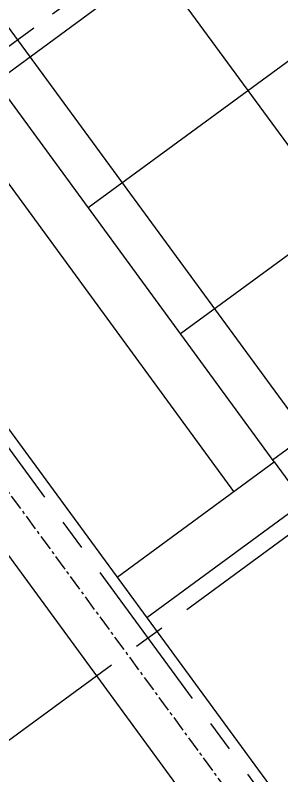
# Model space of a CAD drawing. Header units: millimetres. Extents: x 75184266 to 76346726, y -35077925 to -33679385.
# Drawn here: x 75335996 to 75337064, y -34535030 to -34531985 of the extents above; entities that cross this region are included whole.
import ezdxf

# ---------------------------------------------------------------- set-up
doc = ezdxf.new("R2010")
doc.units = ezdxf.units.MM
doc.header["$LTSCALE"] = 50
doc.header["$MEASUREMENT"] = 0
doc.linetypes.add('CENTER', pattern=[2, 1.25, -0.25, 0.25, -0.25])
doc.linetypes.add('HIDDEN2', pattern=[0.1875, 0.125, -0.0625])
doc.layers.add('CEN', color=1, linetype='CENTER')
doc.layers.add('건축', color=8, linetype='CONTINUOUS', plot=False)

msp = doc.modelspace()

# ---------------------------------------------------------------- hatches: boundary and pattern name
at = {"layer": '건축', "ltscale": 100}
h = msp.add_hatch(dxfattribs=at)
h.set_pattern_fill('NET', color=256, scale=5000, angle=36.2507)
h.set_pattern_definition([(126.265, (75333937.66, -34531379.7), (-503.93, -369.7), []), (216.265, (75333937.66, -34531379.7), (369.7, -503.93), [])])
h.paths.add_polyline_path([(75339411.6, -34532028.1), (75337033.1, -34533773.1), (75334375.2, -34530140.9), (75335241.5, -34529505.3), (75334629.3, -34528670.8), (75335080.8, -34528339.6), (75334903.4, -34528097.7), (75330408.9, -34531395), (75330347.5, -34531794.4), (75329232.1, -34530273.9), (75334972.8, -34526062.3), (75335919.3, -34527352.4), (75335725.8, -34527494.3), (75335903.2, -34527736.2), (75336137.1, -34527564.7)])

# ---------------------------------------------------------------- linework, layer by layer
at = {"layer": 'CEN'}
msp.add_line((75332726.6, -34529475.3, 0), (75336998.5, -34535298.2, 0), dxfattribs=at)
at = {"layer": 'CEN', "ltscale": 10}
msp.add_line((75335151.8, -34532603.6, 0), (75339070.3, -34537944.7, 0), dxfattribs=at)
at = {"layer": 'CEN', "ltscale": 10, "elevation": 0}
msp.add_lwpolyline([(75334264.6, -34536138), (75341671.2, -34530704.3)], dxfattribs=at)
at = {"layer": '건축'}
for p, q in [((75333322.5, -34530541.1, 0), (75336700.1, -34535145, 0)), ((75333741.8, -34530605.6, 0), (75337391.5, -34535580.4, 0))]:
    msp.add_line(p, q, dxfattribs=at)
at = {"layer": '건축', "linetype": 'HIDDEN2', "ltscale": 30}
msp.add_line((75335238.4, -34532645.5, 0), (75337169.4, -34531228.8, 0), dxfattribs=at)
at = {"layer": '건축', "ltscale": 0.5}
for p, q in [((75336404.2, -34534234.5, 0), (75337033.1, -34533773.1, 0)), ((75337033.1, -34533773.1, 0), (75337153.9, -34533937.9, 0)), ((75336522.5, -34534395.8, 0), (75337151.4, -34533934.4, 0))]:
    msp.add_line(p, q, dxfattribs=at)
at = {"layer": '건축', "ltscale": 0.5, "elevation": 0}
for points in [[(75337033.1, -34533773.1), (75334375.2, -34530140.9)], [(75336871.7, -34533891.2), (75334213.8, -34530259)]]:
    msp.add_lwpolyline(points, dxfattribs=at)

doc.saveas('drawing.dxf')
